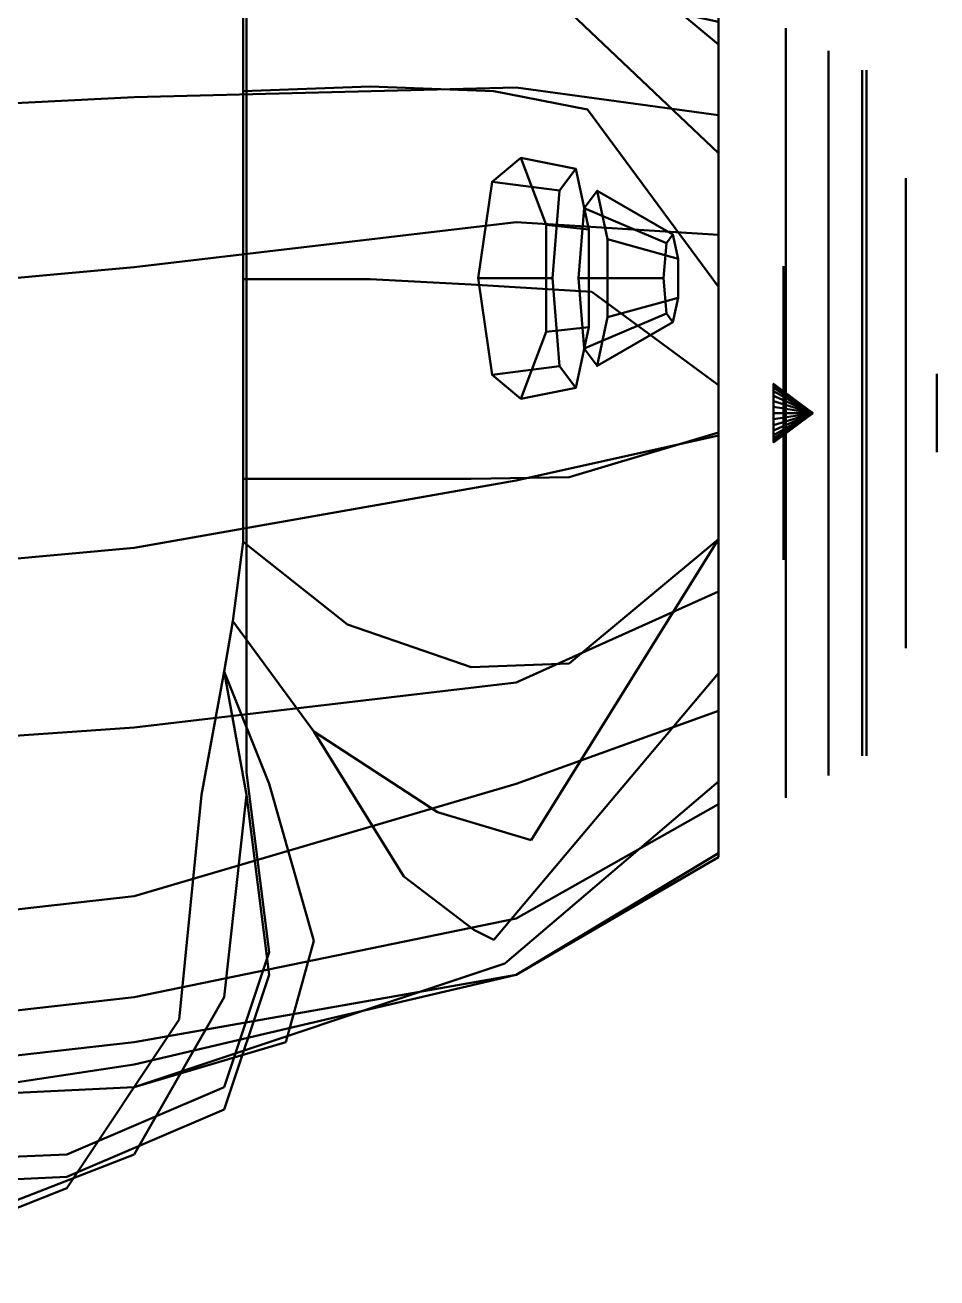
# Model space of a CAD drawing. Header units: inches. Extents: x 297.28 to 301.23, y -10.28 to -8.52.
# Drawn here: x 300.8777 to 301.1353, y -10.2183 to -9.8641 of the extents above; entities that cross this region are included whole.
import ezdxf

# ---------------------------------------------------------------- set-up
doc = ezdxf.new("R2010")
doc.units = ezdxf.units.IN
doc.header["$MEASUREMENT"] = 0
for name, color, linetype, lineweight in [('Ford-chasis', 1, 'CONTINUOUS', 50), ('Ford-Cromados', 2, 'CONTINUOUS', 50), ('Ford-Faro-3D', 4, 'CONTINUOUS', 50), ('Ford-Giro-3D', 40, 'CONTINUOUS', 50)]:
    doc.layers.add(name, color=color, linetype=linetype, lineweight=lineweight)

msp = doc.modelspace()

# ---------------------------------------------------------------- linework, layer by layer
at = {"layer": 'Ford-chasis'}
for points, invisible_edges in [([(300.88944, -9.76743, 0.56165), (300.88944, -10.18336, 0.56165), (300.81959, -10.18653, 0.6442), (300.81959, -9.76743, 0.6442)], 5), ([(300.93389, -10.16431, 0.4664), (300.93389, -9.76743, 0.4664), (300.88944, -9.76743, 0.56165), (300.88944, -10.18336, 0.56165)], 5), ([(300.94659, -9.76743, 0.37115), (300.94659, -10.12621, 0.37115), (300.93389, -10.16431, 0.4664), (300.93389, -9.76743, 0.4664)], 5), ([(300.94024, -10.07541, 0.3013), (300.94024, -9.76743, 0.3013), (300.94659, -9.76743, 0.37115), (300.94659, -10.12621, 0.37115)], 4)]:
    msp.add_3dface(points, dxfattribs=dict(at, invisible_edges=invisible_edges))
at = {"layer": 'Ford-chasis', "linetype": 'ByBlock'}
for points, invisible_edges in [([(301.02914, -9.83093, 0.59867), (301.03117, -9.83411, 0.54586), (301.07359, -9.86963, 0.5553), (301.07359, -9.84939, 0.59975)], 1), ([(301.02094, -9.8503, 0.50768), (301.03117, -9.83411, 0.54586), (301.07359, -9.86963, 0.5553), (301.07359, -9.90032, 0.52661)], 1), ([(300.76879, -9.85054, 0.77121), (300.76879, -9.89142, 0.80209), (300.90849, -9.88451, 0.77755), (300.90849, -9.84303, 0.74263)], 5), ([(300.90849, -9.88451, 0.77755), (300.90849, -9.84303, 0.74263), (301.01644, -9.8506, 0.7116), (301.01644, -9.88173, 0.74661)], 5), ([(300.97516, -9.88151, 0.2759), (300.97199, -9.84487, 0.2759), (300.93933, -9.84536, 0.23344), (300.93933, -9.88283, 0.23344)], 1), ([(301.01009, -9.84693, 0.37115), (301.01009, -9.88284, 0.37115), (300.97516, -9.88151, 0.2759), (300.97199, -9.84487, 0.2759)], 5), ([(301.03655, -9.88798, 0.47593), (301.02094, -9.8503, 0.50768), (301.01009, -9.84693, 0.37115), (301.01009, -9.88284, 0.37115)], 5), ([(301.07359, -9.86324, 0.695), (301.07359, -9.84829, 0.6442), (301.09264, -9.86501, 0.6442), (301.09264, -9.87944, 0.6856)], 10), ([(301.07359, -9.84939, 0.59975), (301.07359, -9.84829, 0.6442), (301.09264, -9.86501, 0.6442), (301.09264, -9.86632, 0.59975)], 10), ([(301.01644, -9.8506, 0.7116), (301.01644, -9.88173, 0.74661), (301.07359, -9.88961, 0.72751), (301.07359, -9.86324, 0.695)], 1), ([(301.02094, -9.8503, 0.50768), (301.03655, -9.88798, 0.47593), (301.07359, -9.93815, 0.50768), (301.07359, -9.90032, 0.52661)], 1), ([(301.07359, -9.86963, 0.5553), (301.07359, -9.84939, 0.59975), (301.09264, -9.86632, 0.59975), (301.09264, -9.88296, 0.56462)], 10), ([(301.07359, -9.88961, 0.72751), (301.07359, -9.86324, 0.695), (301.09264, -9.87944, 0.6856), (301.09264, -9.90268, 0.71235)], 10), ([(301.07359, -9.86963, 0.5553), (301.07359, -9.90032, 0.52661), (301.09264, -9.90951, 0.5395), (301.09264, -9.88296, 0.56462)], 10), ([(300.76879, -9.89142, 0.80209), (300.76879, -9.94523, 0.82116), (300.90849, -9.93253, 0.7967), (300.90849, -9.88451, 0.77755)], 5), ([(300.90849, -9.93253, 0.7967), (300.90849, -9.88451, 0.77755), (301.01644, -9.88173, 0.74661), (301.01644, -9.91983, 0.76535)], 5), ([(300.97516, -9.93599, 0.27908), (300.97516, -9.88151, 0.2759), (300.93933, -9.88283, 0.23344), (300.93933, -9.93595, 0.23662)], 1), ([(301.01009, -9.88284, 0.37115), (301.00374, -9.93747, 0.37115), (300.97516, -9.93599, 0.27908), (300.97516, -9.88151, 0.2759)], 5), ([(301.03778, -9.93956, 0.4664), (301.03655, -9.88798, 0.47593), (301.01009, -9.88284, 0.37115), (301.00374, -9.93747, 0.37115)], 5), ([(301.01644, -9.88173, 0.74661), (301.01644, -9.91983, 0.76535), (301.07359, -9.92338, 0.74695), (301.07359, -9.88961, 0.72751)], 1), ([(301.07359, -9.93815, 0.50768), (301.07359, -9.96591, 0.50403), (301.03778, -9.93956, 0.4664), (301.03655, -9.88798, 0.47593)], 4), ([(301.07359, -9.92338, 0.74695), (301.07359, -9.88961, 0.72751), (301.09264, -9.90268, 0.71235), (301.09264, -9.93085, 0.73108)], 10), ([(301.07359, -9.93815, 0.50768), (301.07359, -9.90032, 0.52661), (301.09264, -9.90951, 0.5395), (301.09264, -9.94264, 0.5232)], 10), ([(300.90849, -9.98968, 0.80295), (300.90849, -9.93253, 0.7967), (301.01644, -9.91983, 0.76535), (301.01644, -9.97381, 0.77201)], 13), ([(301.01644, -9.91983, 0.76535), (301.01644, -9.97381, 0.77201), (301.07359, -9.96746, 0.7543), (301.07359, -9.92338, 0.74695)], 3), ([(301.07359, -9.96746, 0.7543), (301.07359, -9.92338, 0.74695), (301.09264, -9.93085, 0.73108), (301.09264, -9.96746, 0.73845)], 10), ([(300.76879, -9.94523, 0.82116), (300.76879, -9.99921, 0.8274), (300.90849, -9.98968, 0.80295), (300.90849, -9.93253, 0.7967)], 7), ([(300.97199, -9.99235, 0.28543), (300.97516, -9.93599, 0.27908), (300.93933, -9.93595, 0.23662), (300.93933, -9.99235, 0.24614)], 1), ([(301.00374, -9.93747, 0.37115), (301.00374, -9.99235, 0.37115), (300.97199, -9.99235, 0.28543), (300.97516, -9.93599, 0.27908)], 5), ([(301.03143, -9.99193, 0.4664), (301.03778, -9.93956, 0.4664), (301.00374, -9.93747, 0.37115), (301.00374, -9.99235, 0.37115)], 5), ([(301.07359, -9.96591, 0.50403), (301.07359, -9.97927, 0.50403), (301.03143, -9.99193, 0.4664), (301.03778, -9.93956, 0.4664)], 4), ([(301.09264, -9.96699, 0.51788), (301.09264, -9.94264, 0.5232), (301.07359, -9.93815, 0.50768), (301.07359, -9.96591, 0.50403)], 10), ([(301.09264, -9.97832, 0.51788), (301.09264, -9.96699, 0.51788), (301.07359, -9.96591, 0.50403), (301.07359, -9.97927, 0.50403)], 10), ([(301.07359, -9.96746, 0.7543), (301.07359, -9.98016, 0.7543), (301.01644, -9.99286, 0.77201), (301.01644, -9.97381, 0.77201)], 12), ([(301.09264, -9.98016, 0.73845), (301.09264, -9.96746, 0.73845), (301.07359, -9.96746, 0.7543), (301.07359, -9.98016, 0.7543)], 10), ([(301.01644, -9.99286, 0.77201), (301.01644, -9.97381, 0.77201), (300.90849, -9.98968, 0.80295), (300.90849, -10.01191, 0.80295)], 7), ([(301.01644, -10.05001, 0.76535), (301.01644, -9.99286, 0.77201), (301.07359, -9.98016, 0.7543), (301.07359, -10.02424, 0.74695)], 1), ([(301.07359, -9.97927, 0.50403), (301.07359, -10.00947, 0.50768), (301.03143, -10.0446, 0.4664), (301.03143, -9.99193, 0.4664)], 4), ([(301.09264, -10.0051, 0.5228), (301.09264, -9.97832, 0.51788), (301.07359, -9.97927, 0.50403), (301.07359, -10.00947, 0.50768)], 10), ([(301.07359, -9.98016, 0.7543), (301.07359, -10.02424, 0.74695), (301.09264, -10.01734, 0.72987), (301.09264, -9.98016, 0.73845)], 10), ([(300.90849, -9.98968, 0.80295), (300.90849, -10.01191, 0.80295), (300.76879, -10.02461, 0.8274), (300.76879, -9.99921, 0.8274)], 13), ([(300.90849, -10.01191, 0.80295), (300.90849, -10.06271, 0.7967), (301.01644, -10.05001, 0.76535), (301.01644, -9.99286, 0.77201)], 5), ([(300.96881, -10.03354, 0.29057), (300.97199, -9.99235, 0.28543), (300.93933, -9.99235, 0.24614), (300.93933, -10.01019, 0.25109)], 1), ([(301.00374, -9.99235, 0.37115), (301.00374, -10.04564, 0.37115), (300.96881, -10.03354, 0.29057), (300.97199, -9.99235, 0.28543)], 5), ([(301.03143, -10.0446, 0.4664), (301.03143, -9.99193, 0.4664), (301.00374, -9.99235, 0.37115), (301.00374, -10.04564, 0.37115)], 5), ([(301.07359, -10.00947, 0.50768), (301.07359, -10.04729, 0.52661), (301.09264, -10.03816, 0.53916), (301.09264, -10.0051, 0.5228)], 10), ([(300.76879, -10.07223, 0.82116), (300.76879, -10.02461, 0.8274), (300.90849, -10.01191, 0.80295), (300.90849, -10.06271, 0.7967)], 5), ([(300.93634, -10.03263, 0.25997), (300.95929, -10.06378, 0.2964), (300.96881, -10.03354, 0.29057), (300.93933, -10.01019, 0.25109)], 2), ([(301.01009, -10.12272, 0.50768), (301.02068, -10.09456, 0.4664), (301.07359, -10.00947, 0.50768), (301.07359, -10.04729, 0.52661)], 1), ([(301.07359, -10.00947, 0.50768), (301.02068, -10.09456, 0.4664), (301.03143, -10.0446, 0.4664)], 2), ([(301.07359, -10.02424, 0.74695), (301.07359, -10.05801, 0.72751), (301.09264, -10.04557, 0.71252), (301.09264, -10.01734, 0.72987)], 10), ([(301.01644, -10.07858, 0.74661), (301.01644, -10.05001, 0.76535), (301.07359, -10.02424, 0.74695), (301.07359, -10.05801, 0.72751)], 1), ([(300.94659, -10.07858, 0.3013), (300.93389, -10.04683, 0.26913), (300.93634, -10.03263, 0.25997), (300.95929, -10.06378, 0.2964)], 8), ([(300.99421, -10.08665, 0.37115), (300.95929, -10.06378, 0.2964), (300.96881, -10.03354, 0.29057), (301.00374, -10.04564, 0.37115)], 10), ([(301.07359, -10.07799, 0.5553), (301.07359, -10.04729, 0.52661), (301.09264, -10.03816, 0.53916), (301.09264, -10.06334, 0.56513)], 10), ([(300.94024, -10.08176, 0.3013), (300.92754, -10.08176, 0.3013), (300.93389, -10.04683, 0.26913)], 1), ([(300.93389, -10.04683, 0.26913), (300.94659, -10.07858, 0.3013), (300.94024, -10.08176, 0.3013)], 2), ([(301.02068, -10.09456, 0.4664), (300.99421, -10.08665, 0.37115), (301.00374, -10.04564, 0.37115), (301.03143, -10.0446, 0.4664)], 10), ([(301.01009, -10.12272, 0.50768), (301.01326, -10.12938, 0.5553), (301.07359, -10.07799, 0.5553), (301.07359, -10.04729, 0.52661)], 1), ([(301.07359, -10.05801, 0.72751), (301.07359, -10.08438, 0.695), (301.09264, -10.06864, 0.68526), (301.09264, -10.04557, 0.71252)], 10), ([(300.90849, -10.06271, 0.7967), (300.90849, -10.11033, 0.77755), (301.01644, -10.07858, 0.74661), (301.01644, -10.05001, 0.76535)], 5), ([(301.01644, -10.11668, 0.7116), (301.01644, -10.07858, 0.74661), (301.07359, -10.05801, 0.72751), (301.07359, -10.08438, 0.695)], 1), ([(300.76879, -10.12621, 0.80209), (300.76879, -10.07223, 0.82116), (300.90849, -10.06271, 0.7967), (300.90849, -10.11033, 0.77755)], 5), ([(300.95929, -10.12303, 0.37115), (300.94659, -10.07858, 0.3013), (300.95929, -10.06378, 0.2964), (300.98469, -10.10477, 0.37115)], 10), ([(300.95929, -10.06378, 0.2964), (300.98469, -10.10477, 0.37115), (300.99421, -10.08665, 0.37115), (300.95929, -10.06378, 0.2964)], 2), ([(301.07359, -10.07799, 0.5553), (301.07359, -10.09823, 0.59975), (301.09264, -10.08129, 0.59975), (301.09264, -10.06334, 0.56513)], 10), ([(301.07359, -10.08438, 0.695), (301.07359, -10.09933, 0.6442), (301.09264, -10.08261, 0.6442), (301.09264, -10.06864, 0.68526)], 10), ([(300.90849, -10.11033, 0.77755), (300.90849, -10.13891, 0.74263), (301.01644, -10.11668, 0.7116), (301.01644, -10.07858, 0.74661)], 5), ([(300.94659, -10.07858, 0.3013), (300.94024, -10.08176, 0.3013), (300.94659, -10.13256, 0.37115), (300.95929, -10.12303, 0.37115)], 5), ([(301.01644, -10.13256, 0.6061), (301.01326, -10.12938, 0.5553), (301.07359, -10.07799, 0.5553), (301.07359, -10.09823, 0.59975)], 1), ([(300.94024, -10.08176, 0.3013), (300.92754, -10.08176, 0.3013), (300.92119, -10.14526, 0.37115), (300.93389, -10.13891, 0.37115)], 5), ([(300.94024, -10.08176, 0.3013), (300.94024, -10.08176, 0.3013), (300.93389, -10.13891, 0.37115), (300.94659, -10.13256, 0.37115)], 4), ([(301.07359, -10.09823, 0.59975), (301.07359, -10.09933, 0.6442), (301.09264, -10.08261, 0.6442), (301.09264, -10.08129, 0.59975)], 10), ([(301.01644, -10.13256, 0.6569), (301.01644, -10.11668, 0.7116), (301.07359, -10.08438, 0.695), (301.07359, -10.09933, 0.6442)], 1), ([(300.98469, -10.10477, 0.37115), (301.00447, -10.11986, 0.4664), (301.02068, -10.09456, 0.4664), (300.99421, -10.08665, 0.37115)], 10), ([(301.02068, -10.09456, 0.4664), (301.01009, -10.12272, 0.50768), (301.00447, -10.11986, 0.4664)], 9), ([(301.01644, -10.13256, 0.6569), (301.01644, -10.13256, 0.6061), (301.07359, -10.09823, 0.59975), (301.07359, -10.09933, 0.6442)], 1), ([(300.95132, -10.15161, 0.4664), (300.95929, -10.12303, 0.37115), (300.98469, -10.10477, 0.37115), (301.00447, -10.11986, 0.4664)], 10), ([(300.76879, -10.15478, 0.76731), (300.76879, -10.12621, 0.80209), (300.90849, -10.11033, 0.77755), (300.90849, -10.13891, 0.74263)], 5), ([(300.90849, -10.13891, 0.74263), (300.90849, -10.15161, 0.6823), (301.01644, -10.13256, 0.6569), (301.01644, -10.11668, 0.7116)], 5), ([(301.00447, -10.11986, 0.4664), (301.01009, -10.12272, 0.50768), (300.95132, -10.15161, 0.4664)], 10), ([(300.90849, -10.16431, 0.56165), (300.95132, -10.15161, 0.4664), (301.01009, -10.12272, 0.50768), (301.01326, -10.12938, 0.5553)], 6), ([(300.94659, -10.13256, 0.37115), (300.95929, -10.12303, 0.37115), (300.95132, -10.15161, 0.4664), (300.93389, -10.17066, 0.4664)], 5), ([(300.90849, -10.16431, 0.56165), (300.90849, -10.15796, 0.6315), (301.01644, -10.13256, 0.6061), (301.01326, -10.12938, 0.5553)], 5), ([(300.93389, -10.13891, 0.37115), (300.94659, -10.13256, 0.37115), (300.93389, -10.17066, 0.4664), (300.90849, -10.18336, 0.4664)], 5), ([(300.90849, -10.15796, 0.6315), (300.90849, -10.15161, 0.6823), (301.01644, -10.13256, 0.6569), (301.01644, -10.13256, 0.6061)], 5), ([(300.76879, -10.16748, 0.7077), (300.76879, -10.15478, 0.76731), (300.90849, -10.13891, 0.74263), (300.90849, -10.15161, 0.6823)], 5), ([(300.92119, -10.14526, 0.37115), (300.93389, -10.13891, 0.37115), (300.90849, -10.18336, 0.4664), (300.88944, -10.19288, 0.4664)], 5), ([(300.76879, -10.16748, 0.7077), (300.84499, -10.16748, 0.6442), (300.90849, -10.15796, 0.6315), (300.90849, -10.15161, 0.6823)], 4), ([(300.95132, -10.15161, 0.4664), (300.93389, -10.17066, 0.4664), (300.88944, -10.18971, 0.56165), (300.90849, -10.16431, 0.56165)], 5), ([(300.84499, -10.16748, 0.6442), (300.90849, -10.16431, 0.56165), (300.90849, -10.16431, 0.56165), (300.90849, -10.15796, 0.6315)], 4), ([(300.88944, -10.18971, 0.56165), (300.90849, -10.16431, 0.56165), (300.84499, -10.16748, 0.6442), (300.81959, -10.19288, 0.6442)], 5), ([(300.93389, -10.17066, 0.4664), (300.90849, -10.18336, 0.4664), (300.85134, -10.20558, 0.56165), (300.88944, -10.18971, 0.56165)], 5), ([(300.90849, -10.18336, 0.4664), (300.88944, -10.19288, 0.4664), (300.82594, -10.21828, 0.56165), (300.85134, -10.20558, 0.56165)], 5), ([(300.85134, -10.20558, 0.56165), (300.88944, -10.18971, 0.56165), (300.81959, -10.19288, 0.6442), (300.76879, -10.21511, 0.6442)], 5)]:
    msp.add_3dface(points, dxfattribs=dict(at, invisible_edges=invisible_edges))
at = {"layer": 'Ford-Cromados'}
for points, invisible_edges in [([(301.1047, -9.89727, 0.69757), (301.09264, -9.87944, 0.6856), (301.09264, -9.86501, 0.6442), (301.1047, -9.87586, 0.66048)], 5), ([(301.09264, -9.86501, 0.6442), (301.1047, -9.87586, 0.66048), (301.1047, -9.87138, 0.61788), (301.09264, -9.86632, 0.59975)], 5), ([(301.1047, -9.87138, 0.61788), (301.09264, -9.86632, 0.59975), (301.09264, -9.88296, 0.56462), (301.1047, -9.88462, 0.57715)], 5), ([(301.11544, -9.88115, 0.65876), (301.1047, -9.87586, 0.66048), (301.1047, -9.87138, 0.61788), (301.11544, -9.87692, 0.61847)], 5), ([(301.11544, -9.87692, 0.61847), (301.1047, -9.87138, 0.61788), (301.1047, -9.88462, 0.57715), (301.11544, -9.88944, 0.57994)], 5), ([(301.09195, -9.9341, 0.64155), (301.11422, -9.88115, 0.65876), (301.11422, -9.87692, 0.61847), (301.09195, -9.93229, 0.62429)], 5), ([(301.09195, -9.93229, 0.62429), (301.11422, -9.87692, 0.61847), (301.11422, -9.88944, 0.57994), (301.09195, -9.93765, 0.60777)], 5), ([(301.11544, -9.90141, 0.69384), (301.1047, -9.89727, 0.69757), (301.1047, -9.87586, 0.66048), (301.11544, -9.88115, 0.65876)], 5), ([(301.09264, -9.90268, 0.71235), (301.1047, -9.89727, 0.69757), (301.1047, -9.89727, 0.69757), (301.09264, -9.87944, 0.6856)], 5), ([(301.09195, -9.94278, 0.65659), (301.11422, -9.90141, 0.69384), (301.11422, -9.88115, 0.65876), (301.09195, -9.9341, 0.64155)], 5), ([(301.09264, -9.88296, 0.56462), (301.1047, -9.88462, 0.57715), (301.1047, -9.91327, 0.54533), (301.09264, -9.90951, 0.5395)], 5), ([(301.11544, -9.88944, 0.57994), (301.1047, -9.88462, 0.57715), (301.1047, -9.91327, 0.54533), (301.11544, -9.91655, 0.54983)], 5), ([(301.09195, -9.93765, 0.60777), (301.11422, -9.88944, 0.57994), (301.11422, -9.91655, 0.54983), (301.09195, -9.94927, 0.59487)], 5), ([(301.09264, -9.93085, 0.73108), (301.1047, -9.93192, 0.72274), (301.1047, -9.89727, 0.69757), (301.09264, -9.90268, 0.71235)], 5), ([(301.11544, -9.93418, 0.71765), (301.1047, -9.93192, 0.72274), (301.1047, -9.89727, 0.69757), (301.11544, -9.90141, 0.69384)], 5), ([(301.09195, -9.95683, 0.66679), (301.11422, -9.93418, 0.71765), (301.11422, -9.90141, 0.69384), (301.09195, -9.94278, 0.65659)], 5), ([(301.02872, -9.91089, 0.38737), (301.03565, -9.91585, 0.39019), (301.0393, -9.91095, 0.41137), (301.03328, -9.90476, 0.41384)], 5), ([(301.03328, -9.90476, 0.41384), (301.0393, -9.91095, 0.41137), (301.04223, -9.92469, 0.42835), (301.03694, -9.92193, 0.43507)], 5), ([(301.02669, -9.93571, 0.37559), (301.03402, -9.93571, 0.38077), (301.03565, -9.91585, 0.39019), (301.02872, -9.91089, 0.38737)], 5), ([(301.1047, -9.91327, 0.54533), (301.09264, -9.90951, 0.5395), (301.09264, -9.94264, 0.5232), (301.1047, -9.9524, 0.52791)], 5), ([(301.09195, -9.94927, 0.59487), (301.11422, -9.91655, 0.54983), (301.11422, -9.95355, 0.53335), (301.09195, -9.96513, 0.58781)], 5), ([(301.11544, -9.91655, 0.54983), (301.1047, -9.91327, 0.54533), (301.1047, -9.9524, 0.52791), (301.11544, -9.95355, 0.53335)], 5), ([(301.03694, -9.92193, 0.43507), (301.04223, -9.92469, 0.42835), (301.04223, -9.94673, 0.42835), (301.03694, -9.94949, 0.43507)], 5), ([(301.08917, -9.96587, 0.63123), (301.09195, -9.9341, 0.64155), (301.09195, -9.93229, 0.62429), (301.08917, -9.9655, 0.62778)], 5), ([(301.08917, -9.9655, 0.62778), (301.09195, -9.93229, 0.62429), (301.09195, -9.93765, 0.60777), (301.08917, -9.96658, 0.62447)], 5), ([(301.08917, -9.9676, 0.63424), (301.09195, -9.94278, 0.65659), (301.09195, -9.9341, 0.64155), (301.08917, -9.96587, 0.63123)], 5), ([(301.09195, -9.97381, 0.6704), (301.11422, -9.97381, 0.72608), (301.11422, -9.93418, 0.71765), (301.09195, -9.95683, 0.66679)], 5), ([(301.1047, -9.97381, 0.73164), (301.09264, -9.96746, 0.73845), (301.09264, -9.93085, 0.73108), (301.1047, -9.93192, 0.72274)], 5), ([(301.11544, -9.97381, 0.72608), (301.1047, -9.97381, 0.73164), (301.1047, -9.93192, 0.72274), (301.11544, -9.93418, 0.71765)], 5), ([(301.02872, -9.96053, 0.38737), (301.03565, -9.95557, 0.39019), (301.03402, -9.93571, 0.38077), (301.02669, -9.93571, 0.37559)], 5), ([(301.08917, -9.96658, 0.62447), (301.09195, -9.93765, 0.60777), (301.09195, -9.94927, 0.59487), (301.08917, -9.9689, 0.62189)], 5), ([(301.08917, -9.97041, 0.63628), (301.09195, -9.95683, 0.66679), (301.09195, -9.94278, 0.65659), (301.08917, -9.9676, 0.63424)], 5), ([(301.09264, -9.94264, 0.5232), (301.1047, -9.9524, 0.52791), (301.1047, -9.9524, 0.52791), (301.09264, -9.96699, 0.51788)], 5), ([(301.03694, -9.94949, 0.43507), (301.04223, -9.94673, 0.42835), (301.0393, -9.96047, 0.41137), (301.03328, -9.96666, 0.41384)], 5), ([(301.08917, -9.9689, 0.62189), (301.09195, -9.94927, 0.59487), (301.09195, -9.96513, 0.58781), (301.08917, -9.97207, 0.62048)], 5), ([(301.09195, -9.96513, 0.58781), (301.11422, -9.95355, 0.53335), (301.11422, -9.99407, 0.53335), (301.09195, -9.98249, 0.58781)], 5), ([(301.09264, -9.96699, 0.51788), (301.09264, -9.97832, 0.51788), (301.1047, -9.99522, 0.52791), (301.1047, -9.9524, 0.52791)], 10), ([(301.11544, -9.95355, 0.53335), (301.1047, -9.9524, 0.52791), (301.1047, -9.99522, 0.52791), (301.11544, -9.99407, 0.53335)], 5), ([(301.03328, -9.96666, 0.41384), (301.0393, -9.96047, 0.41137), (301.03565, -9.95557, 0.39019), (301.02872, -9.96053, 0.38737)], 5), ([(301.08917, -9.97381, 0.637), (301.09195, -9.97381, 0.6704), (301.09195, -9.95683, 0.66679), (301.08917, -9.97041, 0.63628)], 5), ([(301.08917, -9.97207, 0.62048), (301.09195, -9.96513, 0.58781), (301.09195, -9.98249, 0.58781), (301.08917, -9.97555, 0.62048)], 5), ([(301.09264, -9.96746, 0.73845), (301.1047, -9.97381, 0.73164), (301.09264, -9.98016, 0.73845)], 3), ([(301.08917, -9.97721, 0.63628), (301.09195, -9.99079, 0.66679), (301.09195, -9.97381, 0.6704), (301.08917, -9.97381, 0.637)], 5), ([(301.08917, -9.97555, 0.62048), (301.09195, -9.98249, 0.58781), (301.09195, -9.99835, 0.59487), (301.08917, -9.97872, 0.62189)], 5), ([(301.09195, -9.99079, 0.66679), (301.11422, -10.01344, 0.71765), (301.11422, -9.97381, 0.72608), (301.09195, -9.97381, 0.6704)], 5), ([(301.09264, -9.98016, 0.73845), (301.1047, -9.97381, 0.73164), (301.1047, -10.0157, 0.72274), (301.09264, -10.01734, 0.72987)], 5), ([(301.11544, -10.01344, 0.71765), (301.1047, -10.0157, 0.72274), (301.1047, -9.97381, 0.73164), (301.11544, -9.97381, 0.72608)], 5), ([(301.08917, -9.98002, 0.63424), (301.09195, -10.00484, 0.65659), (301.09195, -9.99079, 0.66679), (301.08917, -9.97721, 0.63628)], 5), ([(301.08917, -9.97872, 0.62189), (301.09195, -9.99835, 0.59487), (301.09195, -10.00997, 0.60777), (301.08917, -9.98104, 0.62447)], 5), ([(301.08917, -9.98175, 0.63123), (301.09195, -10.01352, 0.64155), (301.09195, -10.00484, 0.65659), (301.08917, -9.98002, 0.63424)], 5), ([(301.1047, -9.99522, 0.52791), (301.09264, -10.0051, 0.5228), (301.09264, -9.97832, 0.51788)], 9), ([(301.08917, -9.98104, 0.62447), (301.09195, -10.00997, 0.60777), (301.09195, -10.01533, 0.62429), (301.08917, -9.98211, 0.62778)], 5), ([(301.08917, -9.98211, 0.62778), (301.09195, -10.01533, 0.62429), (301.09195, -10.01352, 0.64155), (301.08917, -9.98175, 0.63123)], 5), ([(301.09195, -9.98249, 0.58781), (301.11422, -9.99407, 0.53335), (301.11422, -10.03107, 0.54983), (301.09195, -9.99835, 0.59487)], 5), ([(301.09195, -10.00484, 0.65659), (301.11422, -10.04621, 0.69384), (301.11422, -10.01344, 0.71765), (301.09195, -9.99079, 0.66679)], 5), ([(301.11544, -9.99407, 0.53335), (301.1047, -9.99522, 0.52791), (301.1047, -10.03435, 0.54533), (301.11544, -10.03107, 0.54983)], 5), ([(301.09264, -10.03816, 0.53916), (301.1047, -10.03435, 0.54533), (301.1047, -9.99522, 0.52791), (301.09264, -10.0051, 0.5228)], 5), ([(301.09195, -9.99835, 0.59487), (301.11422, -10.03107, 0.54983), (301.11422, -10.05818, 0.57994), (301.09195, -10.00997, 0.60777)], 5), ([(301.09195, -10.01352, 0.64155), (301.11422, -10.06647, 0.65876), (301.11422, -10.04621, 0.69384), (301.09195, -10.00484, 0.65659)], 5), ([(301.09195, -10.00997, 0.60777), (301.11422, -10.05818, 0.57994), (301.11422, -10.0707, 0.61847), (301.09195, -10.01533, 0.62429)], 5), ([(301.09195, -10.01533, 0.62429), (301.11422, -10.0707, 0.61847), (301.11422, -10.06647, 0.65876), (301.09195, -10.01352, 0.64155)], 5), ([(301.1047, -10.0157, 0.72274), (301.09264, -10.01734, 0.72987), (301.09264, -10.04557, 0.71252), (301.1047, -10.05035, 0.69757)], 5), ([(301.11544, -10.04621, 0.69384), (301.1047, -10.05035, 0.69757), (301.1047, -10.0157, 0.72274), (301.11544, -10.01344, 0.71765)], 5), ([(301.11544, -10.03107, 0.54983), (301.1047, -10.03435, 0.54533), (301.1047, -10.063, 0.57715), (301.11544, -10.05818, 0.57994)], 5), ([(301.1047, -10.063, 0.57715), (301.09264, -10.06334, 0.56513), (301.09264, -10.03816, 0.53916), (301.1047, -10.03435, 0.54533)], 5), ([(301.09264, -10.04557, 0.71252), (301.1047, -10.05035, 0.69757), (301.09264, -10.06864, 0.68526)], 3), ([(301.11544, -10.06647, 0.65876), (301.1047, -10.07176, 0.66048), (301.1047, -10.05035, 0.69757), (301.11544, -10.04621, 0.69384)], 5), ([(301.09264, -10.06864, 0.68526), (301.1047, -10.05035, 0.69757), (301.1047, -10.07176, 0.66048), (301.09264, -10.08261, 0.6442)], 5), ([(301.11544, -10.05818, 0.57994), (301.1047, -10.063, 0.57715), (301.1047, -10.07624, 0.61788), (301.11544, -10.0707, 0.61847)], 5), ([(301.09264, -10.08129, 0.59975), (301.1047, -10.07624, 0.61788), (301.1047, -10.063, 0.57715), (301.09264, -10.06334, 0.56513)], 5), ([(301.11544, -10.0707, 0.61847), (301.1047, -10.07624, 0.61788), (301.1047, -10.07176, 0.66048), (301.11544, -10.06647, 0.65876)], 5), ([(301.1047, -10.07176, 0.66048), (301.09264, -10.08261, 0.6442), (301.09264, -10.08129, 0.59975), (301.1047, -10.07624, 0.61788)], 5)]:
    msp.add_3dface(points, dxfattribs=dict(at, invisible_edges=invisible_edges))
for points in [[(301.00961, -9.9084, 0.38866), (301.02872, -9.91089, 0.38737), (301.03328, -9.90476, 0.41384), (301.01776, -9.90166, 0.41723)], [(301.01776, -9.90166, 0.41723), (301.03328, -9.90476, 0.41384), (301.03694, -9.92193, 0.43507), (301.02491, -9.92056, 0.44004)], [(301.00569, -9.93571, 0.37624), (301.02669, -9.93571, 0.37559), (301.02872, -9.91089, 0.38737), (301.00961, -9.9084, 0.38866)], [(301.02491, -9.92056, 0.44004), (301.03694, -9.92193, 0.43507), (301.03694, -9.94949, 0.43507), (301.02491, -9.95086, 0.44004)], [(301.00961, -9.96302, 0.38866), (301.02872, -9.96053, 0.38737), (301.02669, -9.93571, 0.37559), (301.00569, -9.93571, 0.37624)], [(301.02491, -9.95086, 0.44004), (301.03694, -9.94949, 0.43507), (301.03328, -9.96666, 0.41384), (301.01776, -9.96976, 0.41723)], [(301.01776, -9.96976, 0.41723), (301.03328, -9.96666, 0.41384), (301.02872, -9.96053, 0.38737), (301.00961, -9.96302, 0.38866)], [(301.1003, -9.97381, 0.62865), (301.08917, -9.96587, 0.63123), (301.08917, -9.9655, 0.62778), (301.1003, -9.97381, 0.62865)], [(301.1003, -9.97381, 0.62865), (301.08917, -9.9655, 0.62778), (301.08917, -9.96658, 0.62447), (301.1003, -9.97381, 0.62865)], [(301.1003, -9.97381, 0.62865), (301.08917, -9.9676, 0.63424), (301.08917, -9.96587, 0.63123), (301.1003, -9.97381, 0.62865)], [(301.1003, -9.97381, 0.62865), (301.08917, -9.96658, 0.62447), (301.08917, -9.9689, 0.62189), (301.1003, -9.97381, 0.62865)], [(301.1003, -9.97381, 0.62865), (301.08917, -9.97041, 0.63628), (301.08917, -9.9676, 0.63424), (301.1003, -9.97381, 0.62865)], [(301.1003, -9.97381, 0.62865), (301.08917, -9.9689, 0.62189), (301.08917, -9.97207, 0.62048), (301.1003, -9.97381, 0.62865)], [(301.1003, -9.97381, 0.62865), (301.08917, -9.97381, 0.637), (301.08917, -9.97041, 0.63628), (301.1003, -9.97381, 0.62865)], [(301.1003, -9.97381, 0.62865), (301.08917, -9.97207, 0.62048), (301.08917, -9.97555, 0.62048), (301.1003, -9.97381, 0.62865)], [(301.1003, -9.97381, 0.62865), (301.08917, -9.97555, 0.62048), (301.08917, -9.97872, 0.62189), (301.1003, -9.97381, 0.62865)], [(301.1003, -9.97381, 0.62865), (301.08917, -9.97872, 0.62189), (301.08917, -9.98104, 0.62447), (301.1003, -9.97381, 0.62865)], [(301.1003, -9.97381, 0.62865), (301.08917, -9.98104, 0.62447), (301.08917, -9.98211, 0.62778), (301.1003, -9.97381, 0.62865)], [(301.1003, -9.97381, 0.62865), (301.08917, -9.98211, 0.62778), (301.08917, -9.98175, 0.63123), (301.1003, -9.97381, 0.62865)], [(301.1003, -9.97381, 0.62865), (301.08917, -9.98175, 0.63123), (301.08917, -9.98002, 0.63424), (301.1003, -9.97381, 0.62865)], [(301.1003, -9.97381, 0.62865), (301.08917, -9.98002, 0.63424), (301.08917, -9.97721, 0.63628), (301.1003, -9.97381, 0.62865)], [(301.1003, -9.97381, 0.62865), (301.08917, -9.97721, 0.63628), (301.08917, -9.97381, 0.637), (301.1003, -9.97381, 0.62865)]]:
    msp.add_3dface(points, dxfattribs=at)
at = {"layer": 'Ford-Faro-3D', "invisible_edges": 5}
for points in [[(301.12657, -9.91027, 0.64929), (301.11544, -9.88115, 0.65876), (301.11544, -9.87692, 0.61847), (301.12657, -9.90737, 0.62167)], [(301.12657, -9.90737, 0.62167), (301.11544, -9.87692, 0.61847), (301.11544, -9.88944, 0.57994), (301.12657, -9.91595, 0.59525)], [(301.12657, -9.92416, 0.67335), (301.11544, -9.90141, 0.69384), (301.11544, -9.88115, 0.65876), (301.12657, -9.91027, 0.64929)], [(301.12657, -9.91595, 0.59525), (301.11544, -9.88944, 0.57994), (301.11544, -9.91655, 0.54983), (301.12657, -9.93454, 0.5746)], [(301.12657, -9.94664, 0.68968), (301.11544, -9.93418, 0.71765), (301.11544, -9.90141, 0.69384), (301.12657, -9.92416, 0.67335)], [(301.13533, -9.96322, 0.63209), (301.12657, -9.91027, 0.64929), (301.12657, -9.90737, 0.62167), (301.13533, -9.96274, 0.62749)], [(301.13533, -9.96274, 0.62749), (301.12657, -9.90737, 0.62167), (301.12657, -9.91595, 0.59525), (301.13533, -9.96417, 0.62308)], [(301.13533, -9.96554, 0.6361), (301.12657, -9.92416, 0.67335), (301.12657, -9.91027, 0.64929), (301.13533, -9.96322, 0.63209)], [(301.12657, -9.93454, 0.5746), (301.11544, -9.91655, 0.54983), (301.11544, -9.95355, 0.53335), (301.12657, -9.95992, 0.5633)], [(301.13533, -9.96417, 0.62308), (301.12657, -9.91595, 0.59525), (301.12657, -9.93454, 0.5746), (301.13533, -9.96727, 0.61964)], [(301.13533, -9.96928, 0.63882), (301.12657, -9.94664, 0.68968), (301.12657, -9.92416, 0.67335), (301.13533, -9.96554, 0.6361)], [(301.12657, -9.97381, 0.69546), (301.11544, -9.97381, 0.72608), (301.11544, -9.93418, 0.71765), (301.12657, -9.94664, 0.68968)], [(301.13533, -9.96727, 0.61964), (301.12657, -9.93454, 0.5746), (301.12657, -9.95992, 0.5633), (301.13533, -9.97149, 0.61776)], [(301.13533, -9.97381, 0.63978), (301.12657, -9.97381, 0.69546), (301.12657, -9.94664, 0.68968), (301.13533, -9.96928, 0.63882)], [(301.12657, -9.95992, 0.5633), (301.11544, -9.95355, 0.53335), (301.11544, -9.99407, 0.53335), (301.12657, -9.9877, 0.5633)], [(301.13533, -9.97149, 0.61776), (301.12657, -9.95992, 0.5633), (301.12657, -9.9877, 0.5633), (301.13533, -9.97612, 0.61776)], [(301.13533, -9.97381, 0.62865), (301.13533, -9.96274, 0.62749), (301.13533, -9.96417, 0.62308), (301.13533, -9.97381, 0.62865)], [(301.13533, -9.97381, 0.62865), (301.13533, -9.96322, 0.63209), (301.13533, -9.96274, 0.62749), (301.13533, -9.97381, 0.62865)], [(301.13533, -9.97381, 0.62865), (301.13533, -9.96554, 0.6361), (301.13533, -9.96322, 0.63209), (301.13533, -9.97381, 0.62865)], [(301.13533, -9.97381, 0.62865), (301.13533, -9.96417, 0.62308), (301.13533, -9.96727, 0.61964), (301.13533, -9.97381, 0.62865)], [(301.13533, -9.97381, 0.62865), (301.13533, -9.96928, 0.63882), (301.13533, -9.96554, 0.6361), (301.13533, -9.97381, 0.62865)], [(301.13533, -9.97381, 0.62865), (301.13533, -9.96727, 0.61964), (301.13533, -9.97149, 0.61776), (301.13533, -9.97381, 0.62865)], [(301.13533, -9.97381, 0.62865), (301.13533, -9.97381, 0.63978), (301.13533, -9.96928, 0.63882), (301.13533, -9.97381, 0.62865)], [(301.13533, -9.97381, 0.62865), (301.13533, -9.97149, 0.61776), (301.13533, -9.97612, 0.61776), (301.13533, -9.97381, 0.62865)], [(301.12657, -10.00098, 0.68968), (301.11544, -10.01344, 0.71765), (301.11544, -9.97381, 0.72608), (301.12657, -9.97381, 0.69546)], [(301.13533, -9.97834, 0.63882), (301.12657, -10.00098, 0.68968), (301.12657, -9.97381, 0.69546), (301.13533, -9.97381, 0.63978)], [(301.13533, -9.97612, 0.61776), (301.12657, -9.9877, 0.5633), (301.12657, -10.01308, 0.5746), (301.13533, -9.98035, 0.61964)], [(301.13533, -9.97381, 0.62865), (301.13533, -9.98035, 0.61964), (301.13533, -9.98345, 0.62308), (301.13533, -9.97381, 0.62865)], [(301.13533, -9.97381, 0.62865), (301.13533, -9.97612, 0.61776), (301.13533, -9.98035, 0.61964), (301.13533, -9.97381, 0.62865)], [(301.13533, -9.97381, 0.62865), (301.13533, -9.98345, 0.62308), (301.13533, -9.98488, 0.62749), (301.13533, -9.97381, 0.62865)], [(301.13533, -9.97381, 0.62865), (301.13533, -9.98488, 0.62749), (301.13533, -9.9844, 0.63209), (301.13533, -9.97381, 0.62865)], [(301.13533, -9.97381, 0.62865), (301.13533, -9.9844, 0.63209), (301.13533, -9.98208, 0.6361), (301.13533, -9.97381, 0.62865)], [(301.13533, -9.97381, 0.62865), (301.13533, -9.98208, 0.6361), (301.13533, -9.97834, 0.63882), (301.13533, -9.97381, 0.62865)], [(301.13533, -9.97381, 0.62865), (301.13533, -9.97834, 0.63882), (301.13533, -9.97381, 0.63978), (301.13533, -9.97381, 0.62865)], [(301.13533, -9.98208, 0.6361), (301.12657, -10.02346, 0.67335), (301.12657, -10.00098, 0.68968), (301.13533, -9.97834, 0.63882)], [(301.13533, -9.98035, 0.61964), (301.12657, -10.01308, 0.5746), (301.12657, -10.03167, 0.59525), (301.13533, -9.98345, 0.62308)], [(301.13533, -9.9844, 0.63209), (301.12657, -10.03735, 0.64929), (301.12657, -10.02346, 0.67335), (301.13533, -9.98208, 0.6361)], [(301.13533, -9.98345, 0.62308), (301.12657, -10.03167, 0.59525), (301.12657, -10.04025, 0.62167), (301.13533, -9.98488, 0.62749)], [(301.13533, -9.98488, 0.62749), (301.12657, -10.04025, 0.62167), (301.12657, -10.03735, 0.64929), (301.13533, -9.9844, 0.63209)], [(301.12657, -9.9877, 0.5633), (301.11544, -9.99407, 0.53335), (301.11544, -10.03107, 0.54983), (301.12657, -10.01308, 0.5746)], [(301.12657, -10.02346, 0.67335), (301.11544, -10.04621, 0.69384), (301.11544, -10.01344, 0.71765), (301.12657, -10.00098, 0.68968)], [(301.12657, -10.01308, 0.5746), (301.11544, -10.03107, 0.54983), (301.11544, -10.05818, 0.57994), (301.12657, -10.03167, 0.59525)], [(301.12657, -10.03735, 0.64929), (301.11544, -10.06647, 0.65876), (301.11544, -10.04621, 0.69384), (301.12657, -10.02346, 0.67335)], [(301.12657, -10.03167, 0.59525), (301.11544, -10.05818, 0.57994), (301.11544, -10.0707, 0.61847), (301.12657, -10.04025, 0.62167)], [(301.12657, -10.04025, 0.62167), (301.11544, -10.0707, 0.61847), (301.11544, -10.06647, 0.65876), (301.12657, -10.03735, 0.64929)]]:
    msp.add_3dface(points, dxfattribs=at)
at = {"layer": 'Ford-Giro-3D'}
for points in [[(301.0393, -9.91095, 0.41137), (301.06072, -9.92333, 0.40481), (301.0589, -9.92578, 0.39422), (301.03565, -9.91585, 0.39019)], [(301.04223, -9.92469, 0.42835), (301.06219, -9.9302, 0.4133), (301.06072, -9.92333, 0.40481), (301.0393, -9.91095, 0.41137)], [(301.03565, -9.91585, 0.39019), (301.0589, -9.92578, 0.39422), (301.05808, -9.93571, 0.38951), (301.03402, -9.93571, 0.38077)], [(301.04223, -9.94673, 0.42835), (301.06219, -9.94122, 0.4133), (301.06219, -9.9302, 0.4133), (301.04223, -9.92469, 0.42835)], [(301.03402, -9.93571, 0.38077), (301.05808, -9.93571, 0.38951), (301.0589, -9.94564, 0.39422), (301.03565, -9.95557, 0.39019)], [(301.0393, -9.96047, 0.41137), (301.06072, -9.94809, 0.40481), (301.06219, -9.94122, 0.4133), (301.04223, -9.94673, 0.42835)], [(301.03565, -9.95557, 0.39019), (301.0589, -9.94564, 0.39422), (301.06072, -9.94809, 0.40481), (301.0393, -9.96047, 0.41137)]]:
    msp.add_3dface(points, dxfattribs=at)
at = {"layer": 'Ford-Giro-3D', "invisible_edges": 5}
for points in [[(301.06072, -9.92333, 0.40481), (301.06024, -9.93571, 0.40202), (301.06024, -9.93571, 0.40202), (301.0589, -9.92578, 0.39422)], [(301.06219, -9.9302, 0.4133), (301.06024, -9.93571, 0.40202), (301.06024, -9.93571, 0.40202), (301.06072, -9.92333, 0.40481)], [(301.0589, -9.92578, 0.39422), (301.06024, -9.93571, 0.40202), (301.06024, -9.93571, 0.40202), (301.05808, -9.93571, 0.38951)], [(301.06219, -9.94122, 0.4133), (301.06024, -9.93571, 0.40202), (301.06024, -9.93571, 0.40202), (301.06219, -9.9302, 0.4133)], [(301.05808, -9.93571, 0.38951), (301.06024, -9.93571, 0.40202), (301.06024, -9.93571, 0.40202), (301.0589, -9.94564, 0.39422)], [(301.0589, -9.94564, 0.39422), (301.06024, -9.93571, 0.40202), (301.06024, -9.93571, 0.40202), (301.06072, -9.94809, 0.40481)], [(301.06072, -9.94809, 0.40481), (301.06024, -9.93571, 0.40202), (301.06024, -9.93571, 0.40202), (301.06219, -9.94122, 0.4133)]]:
    msp.add_3dface(points, dxfattribs=at)

doc.saveas('drawing.dxf')
